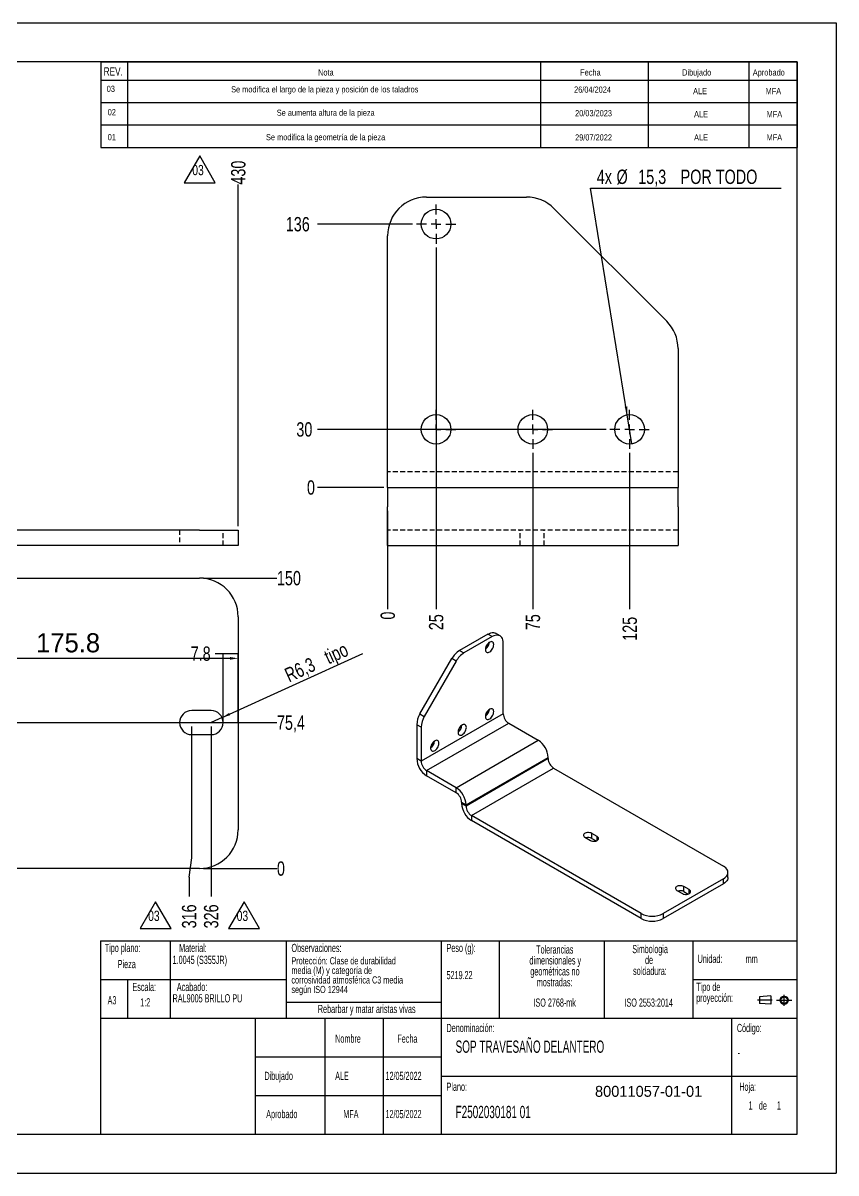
# Model space of a CAD drawing. Extents: x 0 to 2826, y -106 to 813.
# Drawn here: x 210 to 420, y 0 to 297 of the extents above; entities that cross this region are included whole.
import ezdxf

# ---------------------------------------------------------------- set-up
doc = ezdxf.new("R2010")
doc.units = 0
doc.header["$PDSIZE"] = -1
doc.linetypes.add('CENTERX2', pattern=[20.32, 12.7, -2.54, 2.54, -2.54])
doc.linetypes.add('HIDDEN', pattern=[1.905, 1.27, -0.635])
doc.layers.get('0').update_dxf_attribs({"linetype": 'CONTINUOUS'})
doc.layers.get('Defpoints').update_dxf_attribs({"linetype": 'CONTINUOUS'})
doc.layers.add('FORMATO', color=7, linetype='CONTINUOUS')
doc.layers.add('SLD-0', color=179, linetype='CONTINUOUS')
doc.styles.add('SLDTEXTSTYLE0', font='TXT', dxfattribs={"width": 0.75})
doc.styles.add('SLDTEXTSTYLE1', font='TXT', dxfattribs={"width": 0.605})
doc.dimstyles.new('ISO-25', dxfattribs={"dimtxt": 2.5, "dimasz": 2.5, "dimexe": 1.25, "dimexo": 0.625, "dimtad": 1, "dimdsep": 46, "dimtxsty": 'Standard', "dimcen": 2.5, "dimadec": 0, "dimazin": 0, "dimtfac": 1, "dimtmove": 0, "dimatfit": 3, "dimfxl": 1, "dimarcsym": 0})
doc.dimstyles.new('SLDDIMSTYLE0', dxfattribs={"dimtxt": 3.704167, "dimasz": 2.116667, "dimexe": 0, "dimexo": 0.0625, "dimgap": 0.926042, "dimtad": 0, "dimtih": 1, "dimtoh": 1, "dimdec": 0, "dimlfac": 2, "dimrnd": 1e-09, "dimdsep": 46, "dimtxsty": 'SLDTEXTSTYLE0', "dimblk1": 'NONE', "dimblk2": 'NONE', "dimsah": 1, "dimcen": 0.09, "dimadec": 0, "dimazin": 0, "dimtfac": 1, "dimtdec": 0, "dimtofl": 0, "dimtmove": 0, "dimatfit": 3, "dimldrblk": 'NONE', "dimfxl": 1, "dimtolj": 1, "dimtzin": 12, "dimarcsym": 0})
doc.dimstyles.new('SLDDIMSTYLE1', dxfattribs={"dimtxt": 3.704167, "dimasz": 2.116667, "dimexe": 0, "dimexo": 0.0625, "dimgap": 0.926042, "dimtad": 0, "dimtih": 1, "dimtoh": 1, "dimdec": 1, "dimlfac": 2, "dimrnd": 1e-09, "dimzin": 12, "dimdsep": 46, "dimtxsty": 'SLDTEXTSTYLE0', "dimblk1": 'NONE', "dimblk2": 'NONE', "dimsah": 1, "dimcen": 0.09, "dimadec": 0, "dimazin": 0, "dimtfac": 1, "dimtdec": 1, "dimtofl": 0, "dimtmove": 0, "dimatfit": 3, "dimldrblk": 'NONE', "dimfxl": 1, "dimtolj": 1, "dimtzin": 12, "dimarcsym": 0})
doc.dimstyles.new('SLDDIMSTYLE4', dxfattribs={"dimtxt": 3.704167, "dimasz": 2.116667, "dimexe": 0, "dimexo": 0.0625, "dimgap": 0.926042, "dimtad": 0, "dimtih": 1, "dimtoh": 1, "dimdec": 1, "dimlfac": 2, "dimrnd": 1e-09, "dimzin": 12, "dimdsep": 46, "dimtxsty": 'SLDTEXTSTYLE0', "dimblk1": 'NONE', "dimsah": 1, "dimcen": 0, "dimadec": 0, "dimazin": 0, "dimtfac": 1, "dimtdec": 1, "dimtmove": 0, "dimatfit": 3, "dimldrblk": 'NONE', "dimfxl": 1, "dimtolj": 1, "dimtzin": 12, "dimarcsym": 0})
doc.dimstyles.new('SLDDIMSTYLE5', dxfattribs={"dimtxt": 3.704167, "dimasz": 2.116667, "dimexe": 0, "dimexo": 0.0625, "dimgap": 0.926042, "dimtad": 1, "dimdec": 1, "dimlfac": 2, "dimrnd": 1e-09, "dimzin": 12, "dimdsep": 46, "dimtxsty": 'SLDTEXTSTYLE0', "dimsah": 1, "dimcen": 0, "dimadec": 0, "dimazin": 0, "dimtfac": 1, "dimtdec": 1, "dimtofl": 0, "dimtmove": 0, "dimatfit": 3, "dimfxl": 1, "dimtolj": 1, "dimtzin": 12, "dimarcsym": 0})

# ---------------------------------------------------------------- blocks, each defined once
blk = doc.blocks.new('BLOQUE3')
at = {"color": 7, "linetype": 'CENTERX2'}
for p, q in [((400.52, 128.85), (400.52, 131.19)), ((397.92, 130.06), (394.8, 130.06)), ((398.88, 130.02), (402.16, 130.02))]:
    blk.add_line(p, q, dxfattribs=at)
at = {"color": 7, "linetype": 'Continuous'}
for p, q in [((397.68, 130.95), (395.23, 130.77)), ((395.23, 130.77), (395.23, 129.34)), ((397.68, 129.16), (395.23, 129.34)), ((397.68, 130.95), (397.68, 129.16))]:
    blk.add_line(p, q, dxfattribs=at)
for radius in [0.892, 0.713]:
    blk.add_circle((400.52, 130.02), radius, dxfattribs=at)
blk = doc.blocks.new('SW_NOTE_0_1')
at = {"layer": 'SLD-0', "color": 0, "attachment_point": 2, "style": 'SLDTEXTSTYLE1'}
for s, insert, char_height in [('dimensionales y', (7.54, -0.09), 2.1167), ('Tolerancias', (7.41, 2.73), 2.1167), ('geométricas no', (7.46, -2.92), 2.1167), ('mostradas:', (7.38, -5.74), 2.117)]:
    blk.add_mtext(s, dxfattribs=dict(at, insert=insert, char_height=char_height))
blk = doc.blocks.new('SW_NOTE_0_2')
at = {"layer": 'SLD-0', "color": 0, "attachment_point": 1, "style": 'SLDTEXTSTYLE1'}
for s, insert, char_height in [('Tipo de', (0, 2.73), 2.117), ('proyección:', (0, -0.09), 2.1167)]:
    blk.add_mtext(s, dxfattribs=dict(at, insert=insert, char_height=char_height))
blk = doc.blocks.new('SW_NOTE_0_3')
at = {"layer": 'SLD-0', "color": 0, "char_height": 2.117, "attachment_point": 2, "style": 'SLDTEXTSTYLE1'}
for s, insert in [('Simbologia', (7.11, 2.73)), ('de', (6.84, -0.09)), ('soldadura:', (7.06, -2.92))]:
    blk.add_mtext(s, dxfattribs=dict(at, insert=insert))
blk = doc.blocks.new('SW_NOTE_0_5')
at = {"layer": 'SLD-0', "color": 0, "attachment_point": 2, "style": 'SLDTEXTSTYLE1'}
for s, insert, char_height in [('dimensionales y', (7.54, -0.09), 2.1167), ('Tolerancias', (7.41, 2.73), 2.1167), ('geométricas no', (7.46, -2.92), 2.1167), ('mostradas:', (7.38, -5.74), 2.117)]:
    blk.add_mtext(s, dxfattribs=dict(at, insert=insert, char_height=char_height))
blk = doc.blocks.new('SW_NOTE_0_6')
at = {"layer": 'SLD-0', "color": 0, "attachment_point": 1, "style": 'SLDTEXTSTYLE1'}
for s, insert, char_height in [('Tipo de', (0, 2.73), 2.117), ('proyección:', (0, -0.09), 2.1167)]:
    blk.add_mtext(s, dxfattribs=dict(at, insert=insert, char_height=char_height))
blk = doc.blocks.new('SW_NOTE_0_7')
at = {"layer": 'SLD-0', "color": 0, "char_height": 2.117, "attachment_point": 2, "style": 'SLDTEXTSTYLE1'}
for s, insert in [('Simbologia', (7.11, 2.73)), ('de', (6.84, -0.09)), ('soldadura:', (7.06, -2.92))]:
    blk.add_mtext(s, dxfattribs=dict(at, insert=insert))
blk = doc.blocks.new('SW_NOTE_0_9')
at = {"layer": 'SLD-0', "color": 0, "char_height": 1.8521, "attachment_point": 1, "style": 'SLDTEXTSTYLE1'}
for s, insert in [('media (M) y categoría de', (0, -0.08)), ('Protección: Clase de durabilidad', (0, 2.39)), ('corrosividad atmosférica C3 media', (0, -2.55)), ('según ISO 12944', (0, -5.02))]:
    blk.add_mtext(s, dxfattribs=dict(at, insert=insert))
blk = doc.blocks.new('SW_NOTE_0')
at = {"layer": 'FORMATO', "color": 0, "insert": (0, 17.1), "char_height": 13.23, "attachment_point": 1, "style": 'SLDTEXTSTYLE0'}
blk.add_mtext('03', dxfattribs=at)
blk = doc.blocks.new('SIMBOLO_REV3')
at = {"layer": 'FORMATO'}
for p, q in [((201.4, 1620.3), (181.4, 1585.7)), ((221.4, 1585.7), (201.4, 1620.3)), ((181.4, 1585.7), (221.4, 1585.7))]:
    blk.add_line(p, q, dxfattribs=at)
at = {"layer": 'FORMATO', "color": 7}
blk.add_blockref('SW_NOTE_0', (191.8, 1591.6), dxfattribs=at)
blk = doc.blocks.new('_D_2')
at = {"layer": 'FORMATO', "color": 7, "transparency": 16777216}
blk.add_line((265.59, 167.05), (265.59, 255.26), dxfattribs=at)
at = {"layer": 'FORMATO', "color": 7, "transparency": 16777216, "insert": (263.75, 255.26), "char_height": 3.704, "attachment_point": 1, "rotation": 90, "style": 'SLDTEXTSTYLE0'}
blk.add_mtext('430', dxfattribs=at)
blk = doc.blocks.new('_NONE')
blk = doc.blocks.new('_D_10')
at = {"layer": 'FORMATO', "transparency": 16777216}
blk.add_line((304.19, 171.05), (304.19, 145.65), dxfattribs=at)
at = {"layer": 'FORMATO', "transparency": 16777216, "insert": (302.36, 142.92), "char_height": 3.7, "attachment_point": 1, "rotation": 90, "style": 'SLDTEXTSTYLE0'}
blk.add_mtext('0', dxfattribs=at)
blk = doc.blocks.new('_D_11')
at = {"layer": 'FORMATO', "color": 7, "transparency": 16777216}
blk.add_line((316.69, 238.98), (316.69, 145.65), dxfattribs=at)
at = {"layer": 'FORMATO', "color": 7, "transparency": 16777216, "insert": (314.86, 140.18), "char_height": 3.704, "attachment_point": 1, "rotation": 90, "style": 'SLDTEXTSTYLE0'}
blk.add_mtext('25', dxfattribs=at)
blk = doc.blocks.new('_D_12')
at = {"layer": 'FORMATO', "color": 7, "transparency": 16777216}
blk.add_line((341.69, 185.98), (341.69, 145.65), dxfattribs=at)
at = {"layer": 'FORMATO', "color": 7, "transparency": 16777216, "insert": (339.86, 140.18), "char_height": 3.704, "attachment_point": 1, "rotation": 90, "style": 'SLDTEXTSTYLE0'}
blk.add_mtext('75', dxfattribs=at)
blk = doc.blocks.new('_D_13')
at = {"layer": 'FORMATO', "color": 7, "transparency": 16777216}
blk.add_line((366.69, 185.98), (366.69, 145.65), dxfattribs=at)
at = {"layer": 'FORMATO', "color": 7, "transparency": 16777216, "insert": (364.86, 137.44), "char_height": 3.704, "attachment_point": 1, "rotation": 90, "style": 'SLDTEXTSTYLE0'}
blk.add_mtext('125', dxfattribs=at)
blk = doc.blocks.new('_D_14')
at = {"layer": 'FORMATO', "transparency": 16777216}
blk.add_line((303.19, 177.05), (286.09, 177.05), dxfattribs=at)
at = {"layer": 'FORMATO', "transparency": 16777216, "insert": (283.35, 178.89), "char_height": 3.7, "attachment_point": 1, "style": 'SLDTEXTSTYLE0'}
blk.add_mtext('0', dxfattribs=at)
blk = doc.blocks.new('_D_15')
at = {"layer": 'FORMATO', "color": 7, "transparency": 16777216}
blk.add_line((360.62, 192.05), (286.09, 192.05), dxfattribs=at)
at = {"layer": 'FORMATO', "color": 7, "transparency": 16777216, "insert": (280.61, 193.89), "char_height": 3.704, "attachment_point": 1, "style": 'SLDTEXTSTYLE0'}
blk.add_mtext('30', dxfattribs=at)
blk = doc.blocks.new('_D_16')
at = {"layer": 'FORMATO', "color": 7, "transparency": 16777216}
blk.add_line((310.62, 245.05), (286.09, 245.05), dxfattribs=at)
at = {"layer": 'FORMATO', "color": 7, "transparency": 16777216, "insert": (277.88, 246.89), "char_height": 3.704, "attachment_point": 1, "style": 'SLDTEXTSTYLE0'}
blk.add_mtext('136', dxfattribs=at)
blk = doc.blocks.new('_D_17')
at = {"layer": 'FORMATO', "transparency": 16777216}
for p, q in [((366.08, 195.83), (356.62, 254.36)), ((356.62, 254.36), (405.8, 254.36)), ((367.3, 188.28), (366.08, 195.83))]:
    blk.add_line(p, q, dxfattribs=at)
blk.add_solid([(366.08, 195.83), (366.06, 197.97), (365.42, 197.87)], dxfattribs=at)
at = {"layer": 'FORMATO', "transparency": 16777216, "char_height": 3.704, "attachment_point": 1, "style": 'SLDTEXTSTYLE0'}
for s, insert in [('4x', (358.21, 259.13)), ('%%c', (363.32, 259.13)), ('15,3', (368.91, 259.13)), ('POR TODO', (379.87, 259.13))]:
    blk.add_mtext(s, dxfattribs=dict(at, insert=insert))
blk = doc.blocks.new('SW_CENTERMARKSYMBOL_0')
at = {"layer": 'FORMATO', "color": 0}
for p, q in [((0, 2.5), (0, 5.0725)), ((-2.5, 0), (-5.0725, 0)), ((0, 0), (-1.25, 0)), ((0, 0), (0, 1.25)), ((0, 0), (0, -1.25)), ((0, 0), (1.25, 0)), ((2.5, 0), (5.0725, 0)), ((0, -2.5), (0, -5.0725))]:
    blk.add_line(p, q, dxfattribs=at)
blk = doc.blocks.new('SW_CENTERMARKSYMBOL_1')
at = {"layer": 'FORMATO', "color": 0}
for p, q in [((0, 2.5), (0, 5.0725)), ((-2.5, 0), (-5.0725, 0)), ((0, 0), (-1.25, 0)), ((0, 0), (0, 1.25)), ((0, 0), (0, -1.25)), ((0, 0), (1.25, 0)), ((2.5, 0), (5.0725, 0)), ((0, -2.5), (0, -5.0725))]:
    blk.add_line(p, q, dxfattribs=at)
blk = doc.blocks.new('SW_CENTERMARKSYMBOL_2')
at = {"layer": 'FORMATO', "color": 0}
for p, q in [((0, 2.5), (0, 5.0725)), ((-2.5, 0), (-5.0725, 0)), ((0, 0), (-1.25, 0)), ((0, 0), (0, 1.25)), ((0, 0), (0, -1.25)), ((0, 0), (1.25, 0)), ((2.5, 0), (5.0725, 0)), ((0, -2.5), (0, -5.0725))]:
    blk.add_line(p, q, dxfattribs=at)
blk = doc.blocks.new('SW_CENTERMARKSYMBOL_3')
at = {"layer": 'FORMATO', "color": 0}
for p, q in [((0, 2.5), (0, 5.0725)), ((-2.5, 0), (-5.0725, 0)), ((0, 0), (-1.25, 0)), ((0, 0), (0, 1.25)), ((0, 0), (0, -1.25)), ((0, 0), (1.25, 0)), ((2.5, 0), (5.0725, 0)), ((0, -2.5), (0, -5.0725))]:
    blk.add_line(p, q, dxfattribs=at)
blk = doc.blocks.new('_D_21')
at = {"layer": 'FORMATO', "color": 7, "transparency": 16777216}
for p, q in [((253.59, 81.38), (253.59, 115.33)), ((252.89, 76.38), (253.59, 81.38)), ((252.89, 76.38), (252.89, 71.38))]:
    blk.add_line(p, q, dxfattribs=at)
at = {"layer": 'FORMATO', "color": 7, "transparency": 16777216, "insert": (251.06, 63.17), "char_height": 3.704, "attachment_point": 1, "rotation": 90, "style": 'SLDTEXTSTYLE0'}
blk.add_mtext('316', dxfattribs=at)
blk = doc.blocks.new('_D_22')
at = {"layer": 'FORMATO', "color": 7, "transparency": 16777216}
blk.add_line((258.59, 115.33), (258.59, 71.38), dxfattribs=at)
at = {"layer": 'FORMATO', "color": 7, "transparency": 16777216, "insert": (256.75, 63.17), "char_height": 3.704, "attachment_point": 1, "rotation": 90, "style": 'SLDTEXTSTYLE0'}
blk.add_mtext('326', dxfattribs=at)
blk = doc.blocks.new('_D_23')
at = {"layer": 'FORMATO', "transparency": 16777216}
blk.add_line((256.59, 78.64), (275.59, 78.64), dxfattribs=at)
at = {"layer": 'FORMATO', "transparency": 16777216, "insert": (275.59, 80.48), "char_height": 3.7, "attachment_point": 1, "style": 'SLDTEXTSTYLE0'}
blk.add_mtext('0', dxfattribs=at)
blk = doc.blocks.new('_D_24')
at = {"layer": 'FORMATO', "color": 7, "transparency": 16777216}
blk.add_line((170.59, 116.33), (275.59, 116.33), dxfattribs=at)
at = {"layer": 'FORMATO', "color": 7, "transparency": 16777216, "insert": (275.59, 118.16), "char_height": 3.704, "attachment_point": 1, "style": 'SLDTEXTSTYLE0'}
blk.add_mtext('75,4', dxfattribs=at)
blk = doc.blocks.new('_D_25')
at = {"layer": 'FORMATO', "color": 7, "transparency": 16777216}
blk.add_line((256.59, 153.64), (275.59, 153.64), dxfattribs=at)
at = {"layer": 'FORMATO', "color": 7, "transparency": 16777216, "insert": (275.59, 155.48), "char_height": 3.704, "attachment_point": 1, "style": 'SLDTEXTSTYLE0'}
blk.add_mtext('150', dxfattribs=at)
blk = doc.blocks.new('_D_26')
at = {"layer": 'FORMATO', "color": 7, "transparency": 16777216}
for q in [(297.78, 134.19), (258.59, 116.33)]:
    blk.add_line((261.43, 117.63), q, dxfattribs=at)
blk.add_solid([(261.43, 117.63), (263.49, 118.21), (263.22, 118.8)], dxfattribs=at)
at = {"layer": 'FORMATO', "color": 7, "transparency": 16777216, "char_height": 3.704, "attachment_point": 1, "rotation": 24.4964, "style": 'SLDTEXTSTYLE0'}
for s, insert in [('tipo', (287.4, 134.69)), ('R6,3', (277.19, 130.04))]:
    blk.add_mtext(s, dxfattribs=dict(at, insert=insert))
blk = doc.blocks.new('*D45')
at = {"layer": 'Defpoints', "color": 0, "transparency": 16777216}
for p in [(261.71, 134.1), (261.71, 116.14), (265.59, 116.33)]:
    blk.add_point(p, dxfattribs=at)
at = {"layer": 'FORMATO', "color": 0, "lineweight": -2, "transparency": 16777216}
for p, q in [((261.71, 134.1), (259.6, 134.1)), ((261.71, 116.21), (261.71, 134.1)), ((265.59, 134.1), (261.71, 134.1)), ((265.59, 116.39), (265.59, 134.1))]:
    blk.add_line(p, q, dxfattribs=at)
at = {"layer": 'FORMATO', "color": 0, "transparency": 16777216, "insert": (255.89, 134.1), "char_height": 3.704, "attachment_point": 5, "style": 'SLDTEXTSTYLE0'}
blk.add_mtext('\\A1;7.8', dxfattribs=at)
blk = doc.blocks.new('*D46')
at = {"color": 0, "lineweight": -2, "transparency": 16777216}
for p, q in [((177.71, 117.14), (177.71, 133.91)), ((265.59, 117.33), (265.59, 133.91)), ((263.47, 132.91), (179.82, 132.91))]:
    blk.add_line(p, q, dxfattribs=at)
at = {"color": 0, "transparency": 16777216}
for points in [[(179.82, 133.26), (179.82, 132.56), (177.71, 132.91)], [(263.47, 133.26), (263.47, 132.56), (265.59, 132.91)]]:
    blk.add_solid(points, dxfattribs=at)
at = {"layer": 'Defpoints', "color": 0, "transparency": 16777216}
for p in [(177.71, 132.91), (177.71, 116.14), (265.59, 116.33)]:
    blk.add_point(p, dxfattribs=at)
at = {"color": 0, "transparency": 16777216, "insert": (221.65, 136.9), "char_height": 4.939, "attachment_point": 5}
blk.add_mtext('175.8', dxfattribs=at)

msp = doc.modelspace()

# ---------------------------------------------------------------- linework, layer by layer
at = {"color": 7, "linetype": 'Continuous'}
for p, q in [((0, 297), (420, 297)), ((420, 297), (420, 0)), ((410, 287), (20, 287)), ((410, 10), (410, 287)), ((314.19, 252.055), (340.048, 252.055)), ((376.261, 219.984), (347.119, 249.126)), ((304.19, 186.055), (304.19, 242.055)), ((379.19, 212.913), (379.19, 186.055)), ((304.19, 177.055), (304.19, 186.055)), ((379.19, 186.055), (379.19, 177.055)), ((304.19, 177.055), (379.19, 177.055)), ((304.19, 177.055), (304.19, 172.055)), ((379.19, 172.055), (379.19, 177.055)), ((304.19, 171.055), (304.19, 172.055)), ((304.19, 162.055), (304.19, 171.055)), ((379.19, 172.055), (379.19, 171.055)), ((379.19, 171.055), (379.19, 162.055)), ((255.587, 166.055), (100.587, 166.055)), ((255.587, 166.055), (265.587, 166.055)), ((265.587, 166.055), (265.587, 162.055)), ((255.587, 162.055), (100.587, 162.055)), ((265.587, 162.055), (255.587, 162.055)), ((304.19, 162.055), (379.19, 162.055)), ((100.587, 153.645), (255.587, 153.645)), ((265.587, 143.645), (265.587, 88.645)), ((330.089, 139.181), (322.776, 134.959)), ((331.221, 138.528), (323.907, 134.306)), ((331.221, 138.528), (330.089, 139.181)), ((333.221, 138.726), (332.089, 139.379)), ((334.049, 118.604), (334.049, 136.895)), ((322.776, 134.959), (323.907, 134.306)), ((312.533, 118.571), (320.776, 132.848)), ((321.907, 132.195), (313.664, 117.918)), ((321.907, 132.195), (320.776, 132.848)), ((258.587, 119.455), (253.587, 119.455)), ((312.533, 118.571), (313.664, 117.918)), ((334.049, 118.604), (312.836, 106.358)), ((314.25, 103.909), (335.463, 116.155)), ((335.463, 116.155), (343.1, 111.746)), ((253.587, 113.205), (258.587, 113.205)), ((312.836, 115.13), (311.705, 115.783)), ((311.705, 115.783), (311.705, 107.011)), ((312.836, 115.13), (312.836, 106.358)), ((321.887, 99.5), (343.1, 111.746)), ((312.836, 106.358), (311.705, 107.011)), ((324.433, 95.091), (345.646, 107.337)), ((345.646, 107.01), (324.433, 94.764)), ((345.646, 107.01), (345.646, 107.337)), ((325.847, 92.315), (347.06, 104.561)), ((347.06, 104.561), (390.901, 79.252)), ((314.25, 103.909), (314.25, 102.602)), ((321.887, 99.5), (314.25, 103.909)), ((321.887, 98.193), (314.25, 102.602)), ((321.887, 98.193), (321.887, 99.5)), ((323.301, 95.744), (324.433, 95.091)), ((323.301, 95.744), (323.301, 95.417)), ((324.433, 94.764), (323.301, 95.417)), ((324.433, 95.091), (324.433, 94.764)), ((369.687, 67.006), (325.847, 92.315)), ((325.847, 92.315), (325.847, 91.008)), ((369.687, 65.7), (325.847, 91.008)), ((355.138, 86.691), (356.552, 85.875)), ((358.32, 86.895), (356.906, 87.712)), ((356.906, 86.405), (356.906, 87.712)), ((356.906, 86.405), (358.037, 85.752)), ((358.32, 85.875), (358.32, 86.895)), ((255.587, 78.645), (100.587, 78.645)), ((392.072, 76.313), (392.072, 77.619)), ((390.901, 75.987), (375.344, 67.006)), ((390.901, 74.68), (375.344, 65.7)), ((390.901, 74.68), (390.901, 75.987)), ((378.897, 72.976), (380.311, 72.159)), ((382.079, 73.18), (380.665, 73.996)), ((380.665, 72.69), (380.665, 73.996)), ((380.665, 72.69), (381.796, 72.037)), ((382.079, 72.159), (382.079, 73.18)), ((369.687, 65.7), (369.687, 67.006)), ((375.344, 67.006), (375.344, 65.7)), ((230, 60), (410, 60)), ((230, 60), (230, 10)), ((20, 10), (410, 10)), ((7.531, 0), (420, 0))]:
    msp.add_line(p, q, dxfattribs=at)
at = {"color": 7, "linetype": 'HIDDEN'}
for p, q in [((379.19, 181.055), (304.19, 181.055)), ((250.462, 166.055), (250.462, 162.055)), ((261.712, 162.055), (261.712, 166.055)), ((379.19, 166.055), (304.19, 166.055)), ((338.38, 162.055), (338.38, 166.055)), ((344.63, 162.055), (344.63, 166.055))]:
    msp.add_line(p, q, dxfattribs=at)
at = {"color": 7, "linetype": 'Continuous', "flags": 128}
for points in [[(331.595, 136.458), (331.57, 136.711), (331.495, 136.924), (331.374, 137.086), (331.214, 137.189), (331.02, 137.229), (330.803, 137.203), (330.572, 137.114), (330.339, 136.965), (330.114, 136.762), (329.907, 136.517), (329.729, 136.239), (329.587, 135.942), (329.489, 135.641), (329.439, 135.348), (329.439, 135.078), (329.489, 134.843), (329.587, 134.655), (329.729, 134.522), (329.907, 134.45), (330.114, 134.443), (330.339, 134.5), (330.572, 134.621), (330.803, 134.797), (331.02, 135.023), (331.214, 135.286), (331.374, 135.575), (331.495, 135.876), (331.57, 136.175), (331.595, 136.458)], [(330.089, 139.181), (330.459, 139.366), (330.822, 139.492), (331.172, 139.557), (331.504, 139.56), (331.811, 139.5), (332.089, 139.379)], [(334.049, 136.895), (334.025, 137.307), (333.953, 137.684), (333.834, 138.02), (333.67, 138.309), (333.465, 138.546), (333.221, 138.726), (332.943, 138.847), (332.635, 138.907), (332.303, 138.904), (331.953, 138.839), (331.59, 138.713), (331.221, 138.528)], [(331.595, 119.147), (331.57, 119.401), (331.495, 119.613), (331.374, 119.775), (331.214, 119.878), (331.02, 119.918), (330.803, 119.893), (330.572, 119.803), (330.339, 119.654), (330.114, 119.452), (329.907, 119.206), (329.729, 118.928), (329.587, 118.632), (329.489, 118.33), (329.439, 118.037), (329.439, 117.767), (329.489, 117.533), (329.587, 117.344), (329.729, 117.211), (329.907, 117.139), (330.114, 117.132), (330.339, 117.19), (330.572, 117.31), (330.803, 117.487), (331.02, 117.712), (331.214, 117.975), (331.374, 118.264), (331.495, 118.565), (331.57, 118.864), (331.595, 119.147)], [(324.524, 115.065), (324.499, 115.319), (324.424, 115.531), (324.303, 115.693), (324.143, 115.796), (323.949, 115.836), (323.732, 115.811), (323.501, 115.721), (323.268, 115.572), (323.042, 115.37), (322.836, 115.124), (322.658, 114.846), (322.516, 114.55), (322.418, 114.248), (322.368, 113.955), (322.368, 113.685), (322.418, 113.451), (322.516, 113.262), (322.658, 113.129), (322.836, 113.057), (323.042, 113.05), (323.268, 113.108), (323.501, 113.228), (323.732, 113.405), (323.949, 113.63), (324.143, 113.893), (324.303, 114.182), (324.424, 114.483), (324.499, 114.782), (324.524, 115.065)], [(317.453, 110.983), (317.427, 111.237), (317.353, 111.449), (317.232, 111.611), (317.072, 111.714), (316.878, 111.754), (316.661, 111.729), (316.43, 111.639), (316.197, 111.49), (315.971, 111.288), (315.765, 111.042), (315.587, 110.764), (315.445, 110.468), (315.347, 110.166), (315.297, 109.873), (315.297, 109.603), (315.347, 109.369), (315.445, 109.18), (315.587, 109.047), (315.765, 108.975), (315.971, 108.968), (316.197, 109.026), (316.43, 109.146), (316.661, 109.323), (316.878, 109.548), (317.072, 109.811), (317.232, 110.1), (317.353, 110.401), (317.427, 110.7), (317.453, 110.983)], [(356.906, 87.712), (356.669, 87.819), (356.394, 87.89), (356.097, 87.922), (355.797, 87.911), (355.509, 87.86), (355.251, 87.77), (355.038, 87.647), (354.882, 87.498), (354.792, 87.332), (354.774, 87.158), (354.828, 86.987), (354.952, 86.828), (355.138, 86.691)], [(356.552, 85.875), (356.789, 85.768), (357.064, 85.696), (357.361, 85.665), (357.661, 85.675), (357.949, 85.727), (358.207, 85.817), (358.42, 85.94), (358.576, 86.089), (358.666, 86.255), (358.684, 86.429), (358.629, 86.6), (358.506, 86.758), (358.32, 86.895)], [(390.901, 75.987), (391.246, 76.214), (391.536, 76.465), (391.768, 76.736), (391.936, 77.022), (392.038, 77.318), (392.072, 77.619), (392.038, 77.921), (391.936, 78.217), (391.768, 78.503), (391.536, 78.774), (391.246, 79.025), (390.901, 79.252)], [(392.072, 76.313), (392.038, 76.012), (391.936, 75.715), (391.768, 75.429), (391.536, 75.158), (391.246, 74.907), (390.901, 74.68)], [(380.665, 73.996), (380.427, 74.103), (380.153, 74.175), (379.856, 74.206), (379.555, 74.196), (379.268, 74.144), (379.01, 74.054), (378.797, 73.931), (378.641, 73.782), (378.551, 73.616), (378.533, 73.442), (378.587, 73.271), (378.711, 73.113), (378.897, 72.976)], [(380.311, 72.159), (380.548, 72.052), (380.823, 71.981), (381.119, 71.949), (381.42, 71.96), (381.708, 72.011), (381.966, 72.101), (382.179, 72.224), (382.335, 72.373), (382.424, 72.539), (382.443, 72.713), (382.388, 72.884), (382.265, 73.043), (382.079, 73.18)]]:
    msp.add_lwpolyline(points, dxfattribs=at)
at = {"color": 7, "linetype": 'Continuous'}
for centre, radius in [((316.69, 245.055), 3.823), ((316.69, 192.055), 3.823), ((341.69, 192.055), 3.822), ((366.69, 192.055), 3.822)]:
    msp.add_circle(centre, radius, dxfattribs=at)
for centre, radius, start, end in [((314.19, 242.055), 10, 90, 180), ((340.048, 242.055), 10, 45, 90), ((369.19, 212.913), 10, 0, 45), ((255.587, 143.645), 10, 0, 90), ((328.1, 137.227), 2.369, 304.27052, 355.73486), ((325.83, 130.063), 5.77, 121.95467, 151.14439), ((326.961, 129.41), 5.77, 121.95467, 151.14439), ((253.587, 116.33), 3.125, 90, 270), ((258.587, 116.33), 3.125, 270, 90), ((328.1, 119.916), 2.369, 304.27052, 355.73486), ((317.473, 115.586), 5.771, 148.85627, 178.0435), ((318.604, 114.933), 5.771, 148.85627, 178.0435), ((337.12, 118.744), 3.074, 182.60548, 237.39452), ((321.029, 115.834), 2.369, 304.27052, 355.73486), ((313.958, 111.752), 2.369, 304.27052, 355.73486), ((340.14, 107.098), 5.511, 2.48735, 57.51265), ((317.21, 107.25), 5.511, 182.48713, 237.51287), ((348.716, 107.15), 3.074, 182.60548, 237.39452), ((315.906, 106.498), 3.074, 182.60548, 237.39452), ((318.927, 94.852), 5.511, 2.48713, 57.51287), ((320.231, 95.604), 3.074, 2.60548, 57.39452), ((328.807, 95.656), 5.511, 182.48713, 237.51287), ((327.503, 94.904), 3.074, 182.60548, 237.39452), ((255.587, 88.645), 10, 270, 0), ((356.016, 84.677), 1.944, 62.75463, 107.80911), ((379.774, 70.961), 1.944, 62.75463, 107.80911), ((372.516, 72.465), 6.148, 242.60967, 297.39033), ((372.516, 71.158), 6.148, 242.60967, 297.39033)]:
    msp.add_arc(centre, radius, start, end, dxfattribs=at)
at = {"layer": 'FORMATO'}
for p, q in [((230.091, 287), (410, 287)), ((230.091, 287), (230.091, 264.866)), ((237.034, 287), (237.034, 264.866)), ((343.657, 287), (343.657, 264.866)), ((371.462, 287), (371.462, 264.866)), ((397.513, 287), (397.513, 264.866)), ((410, 287), (410, 264.866)), ((230.091, 282.266), (410, 282.266)), ((230.091, 276.466), (410, 276.466)), ((230.091, 270.666), (410, 270.666)), ((230.091, 264.866), (410, 264.866))]:
    msp.add_line(p, q, dxfattribs=at)
at = {"layer": 'SLD-0'}
for p, q in [((248, 60), (248, 40)), ((278, 60), (278, 40)), ((318, 60), (318, 40)), ((333, 60), (333, 40)), ((360.082, 60), (360.082, 40)), ((383, 60), (383, 40)), ((230, 50), (248, 50)), ((237, 50), (237, 40)), ((248, 50), (278, 50)), ((383, 50), (410, 50)), ((278, 44.158), (318, 44.158)), ((230, 40), (410, 40)), ((270, 40), (270, 10)), ((288, 40), (288, 10)), ((303, 40), (303, 10)), ((318, 40), (318, 10)), ((393, 40), (393, 10)), ((270, 30), (318, 30)), ((318, 25), (393, 25)), ((393, 25), (410, 25)), ((270, 20), (318, 20))]:
    msp.add_line(p, q, dxfattribs=at)

# ---------------------------------------------------------------- block references
at = {"color": 7, "linetype": 'Continuous'}
for name, p, xscale, yscale, zscale in [('SIMBOLO_REV3', (215.375, -61.4), 0.2, 0.2, 0.2), ('BLOQUE3', (-74.011, -111.408), 1.2, 1.2, 1.2), ('BLOQUE3', (-74.011, -111.408), 1.2, 1.2, 1.2)]:
    msp.add_blockref(name, p, dxfattribs=dict(at, xscale=xscale, yscale=yscale, zscale=zscale))
at = {"layer": 'FORMATO', "color": 7}
for name, p in [('SW_CENTERMARKSYMBOL_0', (316.69, 245.055)), ('SW_CENTERMARKSYMBOL_1', (316.69, 192.055)), ('SW_CENTERMARKSYMBOL_2', (341.69, 192.055)), ('SW_CENTERMARKSYMBOL_3', (366.69, 192.055))]:
    msp.add_blockref(name, p, dxfattribs=at)
at = {"layer": 'FORMATO', "xscale": 0.2, "yscale": 0.2, "zscale": 0.2}
for p in [(203.972, -254.008), (226.842, -254.008)]:
    msp.add_blockref('SIMBOLO_REV3', p, dxfattribs=at)
at = {"layer": 'SLD-0'}
for name, p in [('SW_NOTE_0_1', (339.945, 56.056)), ('SW_NOTE_0_5', (339.945, 56.056)), ('SW_NOTE_0_3', (364.873, 56.166)), ('SW_NOTE_0_7', (364.873, 56.166)), ('SW_NOTE_0_9', (279.339, 53.342)), ('SW_NOTE_0_2', (383.914, 46.391)), ('SW_NOTE_0_6', (383.914, 46.391))]:
    msp.add_blockref(name, p, dxfattribs=at)

# ---------------------------------------------------------------- texts
at = {"insert": (357.744, 22.499), "char_height": 2.82222, "attachment_point": 1}
msp.add_mtext_dynamic_manual_height_columns('80011057-01-01', width=6.63835, gutter_width=14.111, heights=[0], dxfattribs=at)
at = {"layer": 'FORMATO', "style": 'SLDTEXTSTYLE0'}
for s, insert, char_height, attachment_point in [('REV.', (230.836, 285.552), 2.1167, 1), ('Nota', (286.224, 285.026), 1.5875, 1), ('Fecha', (353.926, 285.026), 1.5875, 1), ('Dibujado', (380.261, 285.026), 1.5875, 1), ('Aprobado', (398.51, 285.026), 1.5875, 1), ('03', (232.685, 280.787), 1.5875, 2), ('Se modifica el largo de la pieza y posición de los taladros', (287.947, 280.657), 1.5875, 2), ('26/04/2024', (357.114, 280.592), 1.5875, 2), ('ALE', (384.884, 280.206), 1.5875, 2), ('MFA', (403.824, 280.206), 1.5875, 2), ('02', (232.943, 274.756), 1.5875, 2), ('Se aumenta altura de la pieza', (288.198, 274.625), 1.5875, 2), ('20/03/2023', (357.372, 274.5), 1.5875, 2), ('ALE', (385.142, 274.235), 1.5875, 2), ('MFA', (404.082, 274.235), 1.5875, 2), ('01', (232.943, 268.311), 1.5875, 2), ('Se modifica la geometría de la pieza', (288.165, 268.311), 1.5875, 2), ('29/07/2022', (357.372, 268.244), 1.5875, 2), ('ALE', (385.142, 268.244), 1.5875, 2), ('MFA', (404.082, 268.244), 1.5875, 2)]:
    msp.add_mtext(s, dxfattribs=dict(at, insert=insert, char_height=char_height, attachment_point=attachment_point))
at = {"layer": 'SLD-0', "style": 'SLDTEXTSTYLE1'}
for s, insert, char_height, attachment_point in [('Tipo plano:', (231.129, 59.181), 2.11667, 1), ('Tipo plano:', (231.129, 59.181), 2.11667, 1), ('Material:', (250.33, 59.181), 2.1167, 1), ('Material:', (250.33, 59.181), 2.1167, 1), ('Observaciones:', (279.339, 59.181), 2.11667, 1), ('Observaciones:', (279.339, 59.181), 2.11667, 1), ('Peso (g):', (319.403, 59.181), 2.1167, 1), ('Peso (g):', (319.403, 59.181), 2.1167, 1), ('Unidad:', (384.246, 56.371), 2.1167, 1), ('Unidad:', (384.246, 56.371), 2.1167, 1), ('Pieza', (234.473, 55.019), 2.1167, 1), ('Pieza', (234.473, 55.019), 2.1167, 1), ('1.0045 (S355JR)', (248.635, 56.106), 2.11667, 1), ('1.0045 (S355JR)', (248.635, 56.106), 2.11667, 1), ('mm', (396.662, 56.371), 2.1167, 1), ('mm', (396.662, 56.371), 2.1167, 1), ('5219.22', (319.403, 52.181), 2.1167, 1), ('5219.22', (319.403, 52.181), 2.1167, 1), ('Escala:', (238.263, 49.101), 2.1167, 1), ('Escala:', (238.263, 49.101), 2.1167, 1), ('Acabado:', (249.738, 49.101), 2.1167, 1), ('Acabado:', (249.738, 49.101), 2.1167, 1), ('A3', (231.859, 45.674), 2.1167, 1), ('A3', (231.859, 45.674), 2.1167, 1), ('1:2', (240.29, 45.135), 2.1167, 1), ('1:2', (240.29, 45.135), 2.1167, 1), ('RAL9005 BRILLO PU', (248.635, 46.176), 2.11667, 1), ('RAL9005 BRILLO PU', (248.635, 46.176), 2.11667, 1), ('ISO 2768-mk', (347.337, 45.06), 2.11667, 2), ('ISO 2768-mk', (347.337, 45.06), 2.11667, 2), ('ISO 2553:2014', (371.625, 45.06), 2.11667, 2), ('ISO 2553:2014', (371.625, 45.06), 2.11667, 2), ('Rebarbar y matar aristas vivas', (298.785, 43.424), 2.11667, 2), ('Rebarbar y matar aristas vivas', (298.785, 43.424), 2.11667, 2), ('Denominación:', (319.403, 38.514), 2.11667, 1), ('Denominación:', (319.403, 38.514), 2.11667, 1), ('Código:', (394.398, 38.514), 2.1167, 1), ('Código:', (394.398, 38.514), 2.1167, 1), ('Nombre', (290.638, 35.755), 2.1167, 1), ('Nombre', (290.638, 35.755), 2.1167, 1), ('Fecha', (306.708, 35.755), 2.1167, 1), ('Fecha', (306.708, 35.755), 2.1167, 1), ('SOP TRAVESAÑO DELANTERO', (321.739, 34.217), 3.175, 1), ('SOP TRAVESAÑO DELANTERO', (321.739, 34.217), 3.175, 1), ('-', (394.586, 32.193), 2.117, 1), ('-', (394.586, 32.193), 2.117, 1), ('Dibujado', (272.373, 26.14), 2.1167, 1), ('Dibujado', (272.373, 26.14), 2.1167, 1), ('ALE', (290.638, 26.14), 2.1167, 1), ('12/05/2022', (303.629, 26.14), 2.1167, 1), ('Plano:', (319.403, 23.338), 2.1167, 1), ('Plano:', (319.403, 23.338), 2.1167, 1), ('Hoja:', (395.014, 23.338), 2.1167, 1), ('Hoja:', (395.014, 23.338), 2.1167, 1), ('1', (397.413, 18.475), 2.117, 1), ('1', (397.413, 18.475), 2.117, 1), ('1', (397.413, 18.475), 2.117, 1), ('1', (397.413, 18.475), 2.117, 1), ('de', (400.078, 18.475), 2.1167, 1), ('de', (400.078, 18.475), 2.1167, 1), ('de', (400.078, 18.475), 2.1167, 1), ('de', (400.078, 18.475), 2.1167, 1), ('1', (404.731, 18.475), 2.117, 1), ('1', (404.731, 18.475), 2.117, 1), ('1', (404.731, 18.475), 2.117, 1), ('1', (404.731, 18.475), 2.117, 1), ('Aprobado', (272.825, 16.282), 2.1167, 1), ('Aprobado', (272.825, 16.282), 2.1167, 1), ('MFA', (292.735, 16.282), 2.1167, 1), ('12/05/2022', (303.629, 16.282), 2.1167, 1), ('F2502030181 01', (321.739, 17.347), 3.175, 1), ('F2502030181 01', (321.739, 17.347), 3.175, 1)]:
    msp.add_mtext(s, dxfattribs=dict(at, insert=insert, char_height=char_height, attachment_point=attachment_point))

# ---------------------------------------------------------------- dimensions: what is measured, and where the dimension line sits
dim = msp.add_linear_dim(base=(177.707, 132.909), p1=(265.587, 116.33), p2=(177.707, 116.145), dimstyle='ISO-25', override={"dimtxt": 4.938889, "dimasz": 2.116667, "dimexe": 1, "dimexo": 1, "dimgap": 1.524, "dimtih": 1, "dimtoh": 1, "dimdec": 1, "dimlfac": 2, "dimzin": 0, "dimtdec": 1, "dimtzin": 0})
dim.commit()
dim.dimension.update_dxf_attribs({"geometry": '*D46', "text_midpoint": (221.647, 136.902)})
at = {"layer": 'FORMATO', "color": 7}
for feature_location, offset, dtype, origin, picture, middle in [((265.587, 166.055), (0, 89.204), 1, (50.587, 249.126), '_D_2', (265.587, 259.365)), ((311.618, 245.055), (-25.53, 0), 0, (304.19, 177.055), '_D_16', (281.982, 245.055)), ((316.69, 239.982), (0, -94.328), 1, (304.19, 172.055), '_D_11', (316.69, 142.918)), ((361.618, 192.055), (-75.53, 0), 0, (304.19, 177.055), '_D_15', (283.35, 192.055)), ((341.69, 186.982), (0, -41.328), 1, (304.19, 172.055), '_D_12', (341.69, 142.918)), ((366.69, 186.982), (0, -41.328), 1, (304.19, 172.055), '_D_13', (366.69, 141.549)), ((255.587, 153.645), (20, 0), 0, (255.587, 78.645), '_D_25', (279.692, 153.645)), ((253.587, 116.33), (-0.696, -44.951), 1, (95.587, 78.645), '_D_21', (252.891, 67.274)), ((258.587, 116.33), (0, -44.951), 1, (95.587, 78.645), '_D_22', (258.587, 67.274)), ((169.587, 116.33), (106, 0), 0, (255.587, 78.645), '_D_24', (280.375, 116.33))]:
    dim = msp.add_ordinate_dim(feature_location=feature_location, offset=offset, dtype=dtype, origin=origin, dimstyle='SLDDIMSTYLE1', dxfattribs=at)
    dim.commit()
    dim.dimension.update_dxf_attribs({"geometry": picture, "text_midpoint": middle})
at = {"layer": 'FORMATO'}
dim = msp.add_diameter_dim_2p(p1=(367.3, 188.281), p2=(366.08, 195.828), text='4x<> POR TODO', dimstyle='SLDDIMSTYLE4', dxfattribs=at)
dim.commit()
dim.dimension.update_dxf_attribs({"geometry": '_D_17', "text_midpoint": (382.003, 257.371), "dimtype": 163})
for feature_location, offset, dtype, origin, picture, middle in [((304.190092288, 177.054919012), (-18.102746998, 0), 0, (304.190092288, 177.054919012), '_D_14', (284.718861528, 177.054919012)), ((304.190092288, 172.054919012), (0, -26.400392027), 1, (304.190092288, 172.054919012), '_D_10', (304.190092288, 144.286043224)), ((255.586984969, 78.644978865), (20, 0), 0, (255.586984969, 78.644978865), '_D_23', (276.955468731, 78.644978865))]:
    dim = msp.add_ordinate_dim(feature_location=feature_location, offset=offset, dtype=dtype, origin=origin, dimstyle='SLDDIMSTYLE0', dxfattribs=at)
    dim.commit()
    dim.dimension.update_dxf_attribs({"geometry": picture, "text_midpoint": middle})
at = {"layer": 'FORMATO', "color": 7}
dim = msp.add_radius_dim(center=(258.587, 116.33), mpoint=(261.4307, 117.6257), text='<> tipo', dimstyle='SLDDIMSTYLE5', dxfattribs=at)
dim.commit()
dim.dimension.update_dxf_attribs({"geometry": '_D_26', "text_midpoint": (288.5928, 130.0021), "dimtype": 164})
dim = msp.add_linear_dim(base=(261.711984969, 134.101917992), p1=(265.586984969, 116.329978865), p2=(261.711984969, 116.144978865), dimstyle='SLDDIMSTYLE1', dxfattribs=at)
dim.commit()
dim.dimension.update_dxf_attribs({"geometry": '*D45', "text_midpoint": (255.891151636, 134.101917992)})

doc.saveas('drawing.dxf')
